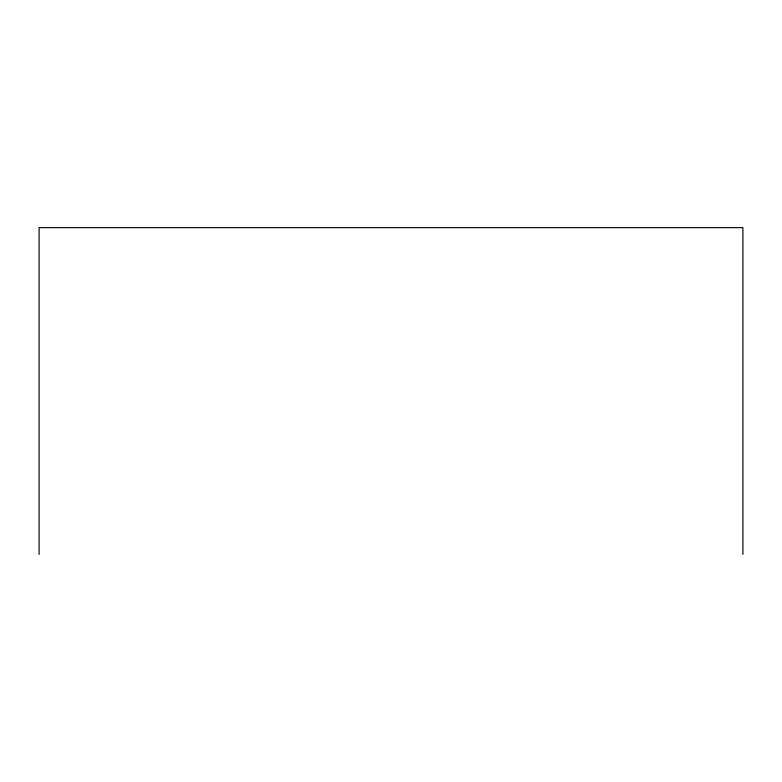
<?xml version="1.0" encoding="UTF-8"?>
<svg xmlns="http://www.w3.org/2000/svg" width="782" height="782" viewBox="0 0 782 782"><rect width="100%" height="100%" fill="white"/><g stroke="black" fill="none" stroke-linecap="round" stroke-linejoin="round"><path stroke-width="1.17" d="M742.9 554.36L742.9 227.64L39.1 227.64L39.1 554.36"/></g></svg>
